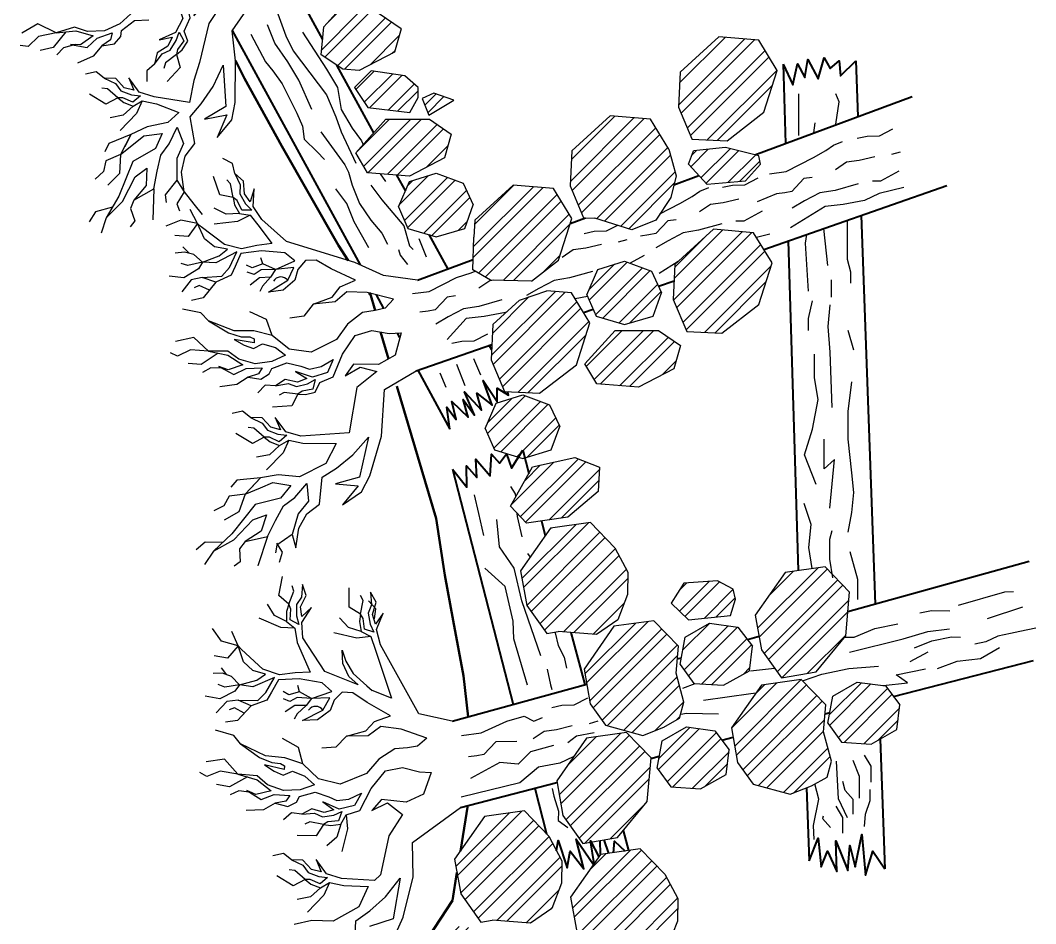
# Model space of a CAD drawing. Header units: feet. Extents: x -242 to 132, y -72 to 246.
# Drawn here: x -172.7 to -87.8, y -5.8 to 69.8 of the extents above; entities that cross this region are included whole.
import ezdxf

# ---------------------------------------------------------------- set-up
doc = ezdxf.new("R2010")
doc.units = ezdxf.units.FT
doc.header["$MEASUREMENT"] = 0
for name, color, linetype in [('Riprap', 253, 'Continuous'), ('Riprap Hatch', 253, 'Continuous'), ('Root Wads', 27, 'Continuous'), ('Tree Hatch', 25, 'Continuous')]:
    doc.layers.add(name, color=color, linetype=linetype)
doc.layers.add('Streambed', color=94, linetype='Continuous', lineweight=50)
doc.layers.add('Trees', color=25, linetype='Continuous', lineweight=40)

msp = doc.modelspace()

# ---------------------------------------------------------------- hatches: boundary and pattern name
at = {"layer": 'Riprap Hatch'}
h = msp.add_hatch(dxfattribs=at)
h.set_pattern_fill('ANSI32', color=256, scale=5, style=0)
h.paths.add_polyline_path([(-112.043, 56.319), (-110.782, 57.72), (-110.922, 58.42), (-113.722, 59.12), (-116.382, 58.84), (-116.802, 57.72), (-115.262, 56.039)])
h.paths.add_polyline_path([(-113.586, 59.693), (-110.507, 62.072), (-109.386, 65.574), (-110.926, 68.093), (-114.287, 68.373), (-117.507, 65.433), (-117.647, 62.493), (-116.527, 59.833)])
h.paths.add_polyline_path([(-125.589, 53.246), (-124.63, 53.201), (-121.55, 52.245), (-119.555, 53.049), (-118.295, 54.937), (-117.84, 56.756), (-118.448, 58.987), (-119.988, 61.506), (-123.348, 61.786), (-126.569, 58.846), (-126.709, 55.907)])
h.paths.add_polyline_path([(-126.57, 53.183), (-128.109, 55.703), (-131.47, 55.983), (-134.69, 53.043), (-134.758, 51.619), (-134.838, 48.876), (-133.366, 48.025), (-129.938, 47.945), (-127.69, 49.682)])
h.paths.add_polyline_path([(-134.822, 54.314), (-135.662, 56.133), (-137.902, 56.973), (-140.142, 56.273), (-141.052, 54.15), (-140.282, 52.353), (-137.902, 51.653), (-135.522, 52.353)])
h.paths.add_polyline_path([(-137.214, 58.271), (-136.654, 60.23), (-138.474, 61.49), (-142.115, 61.49), (-144.634, 58.691), (-143.654, 57.01), (-140.155, 56.73)])
h.paths.add_polyline_path([(-140.126, 62.039), (-139.426, 63.298), (-139.426, 64.139), (-140.546, 65.119), (-143.346, 65.539), (-144.746, 64.139), (-143.626, 62.459)])
h.paths.add_polyline_path([(-146.309, 70.326), (-147.312, 69.211), (-147.525, 66.88), (-145.729, 65.677), (-144.349, 65.566), (-141.408, 67.107), (-140.848, 69.066), (-142.668, 70.326)])
h.paths.add_polyline_path([(-148.894, 78.286), (-149.034, 75.347), (-147.914, 72.687), (-144.973, 72.547), (-141.894, 74.926), (-140.773, 78.427), (-142.313, 80.947), (-145.674, 81.227)])
h.paths.add_polyline_path([(-138.195, 85.185), (-140.435, 84.485), (-141.345, 82.362), (-140.575, 80.565), (-138.195, 79.865), (-135.815, 80.565), (-135.115, 82.525), (-135.955, 84.345)])
h.paths.add_polyline_path([(-127.786, 80.326), (-127.226, 82.286), (-129.046, 83.545), (-132.687, 83.545), (-135.206, 80.746), (-134.226, 79.066), (-130.727, 78.786)])
h.paths.add_polyline_path([(-128.983, 86.878), (-127.862, 90.379), (-128.602, 91.589), (-129.73, 92.435), (-131.971, 92.5), (-133.758, 91.688), (-136.002, 89.832), (-136.123, 87.298), (-135.003, 84.638), (-132.062, 84.498)])
h.paths.add_polyline_path([(-131.598, 94.054), (-131.038, 96.013), (-132.858, 97.273), (-136.499, 97.273), (-139.018, 94.474), (-138.038, 92.793), (-134.539, 92.513)])
h.paths.add_polyline_path([(-144.573, 91.245), (-146.817, 89.39), (-146.938, 86.856), (-145.818, 84.196), (-142.877, 84.056), (-139.798, 86.435), (-138.677, 89.936), (-139.417, 91.146), (-140.545, 91.992), (-142.787, 92.057)])
h.paths.add_polyline_path([(-156.074, 82.98), (-156.214, 80.041), (-155.094, 77.381), (-152.153, 77.241), (-149.074, 79.62), (-147.954, 83.121), (-149.493, 85.641), (-152.854, 85.921)])
h.paths.add_polyline_path([(-138.104, 63.656), (-139.084, 63.236), (-138.524, 61.836), (-136.423, 63.096)])
h = msp.add_hatch(dxfattribs=at)
h.set_pattern_fill('ANSI32', color=256, scale=5, style=0)
h.paths.add_polyline_path([(-121.917, 21.715), (-121.874, 23.589), (-122.959, 25.63), (-125.017, 27.749), (-128.356, 27.281), (-130.849, 23.703), (-130.337, 20.805), (-128.658, 18.457), (-127.713, 18.624), (-124.498, 18.371), (-122.73, 19.595)])
h.paths.add_polyline_path([(-126.895, 28.177), (-124.364, 30.33), (-124.25, 32.364), (-126.304, 33.191), (-129.855, 32.389), (-131.695, 29.103), (-130.368, 27.679)])
h.paths.add_polyline_path([(-130.662, 38.43), (-132.903, 37.73), (-133.813, 35.607), (-133.043, 33.811), (-130.663, 33.111), (-128.283, 33.811), (-127.583, 35.771), (-128.423, 37.59)])
h.paths.add_polyline_path([(-133.18, 44.306), (-133.32, 41.366), (-132.2, 38.706), (-129.258, 38.566), (-126.18, 40.944), (-125.06, 44.446), (-126.6, 46.966), (-128.645, 47.136), (-130.933, 46.358)])
h.paths.add_polyline_path([(-118.047, 40.597), (-117.487, 42.556), (-119.307, 43.816), (-122.948, 43.816), (-125.467, 41.017), (-124.487, 39.336), (-120.989, 39.056)])
h.paths.add_polyline_path([(-124.398, 48.924), (-125.308, 46.801), (-124.538, 45.004), (-122.158, 44.304), (-119.778, 45.004), (-119.078, 46.964), (-119.918, 48.784), (-122.158, 49.624)])
h.paths.add_polyline_path([(-110.942, 45.973), (-109.822, 49.476), (-111.362, 51.995), (-114.722, 52.275), (-117.942, 49.335), (-118.082, 46.395), (-116.962, 43.735), (-114.02, 43.595)])
h = msp.add_hatch(dxfattribs=at)
h.set_pattern_fill('ANSI32', color=256, scale=5, style=0)
h.paths.add_polyline_path([(-135.633, -11.125), (-133.466, -9.918), (-133.216, -7.851), (-134.436, -6.262), (-136.806, -5.936), (-138.837, -7.113), (-139.256, -9.385), (-138.109, -10.967)])
h.paths.add_polyline_path([(-129.86, -6.322), (-131.891, -7.499), (-132.31, -9.77), (-131.163, -11.353), (-128.687, -11.511), (-126.52, -10.303), (-126.269, -8.237), (-127.49, -6.647)])
h.paths.add_polyline_path([(-126.163, -6.516), (-124.484, -8.864), (-123.539, -8.697), (-120.324, -8.95), (-118.555, -7.726), (-117.742, -5.606), (-117.7, -3.732), (-118.784, -1.69), (-120.842, 0.428), (-124.182, -0.04), (-126.674, -3.618)])
h.paths.add_polyline_path([(-130.019, -5.775), (-128.251, -4.55), (-127.438, -2.431), (-127.395, -0.557), (-128.48, 1.485), (-130.537, 3.603), (-133.877, 3.136), (-136.37, -0.442), (-135.858, -3.341), (-134.179, -5.688), (-133.234, -5.521)])
h.paths.add_polyline_path([(-120.264, 4.393), (-119.943, 8.056), (-122.001, 10.174), (-125.34, 9.706), (-127.833, 6.128), (-127.321, 3.23), (-125.642, 0.882), (-122.742, 1.394)])
h.paths.add_polyline_path([(-115.816, 5.458), (-113.649, 6.666), (-113.398, 8.732), (-114.619, 10.322), (-116.988, 10.647), (-119.019, 9.47), (-119.439, 7.199), (-118.292, 5.616)])
h.paths.add_polyline_path([(-105.52, 10.213), (-105.321, 12.485), (-107.378, 14.603), (-110.718, 14.135), (-113.21, 10.557), (-112.699, 7.659), (-111.408, 5.855), (-108.309, 4.998), (-106.536, 5.695), (-105.22, 6.438), (-104.855, 7.781)])
h.paths.add_polyline_path([(-101.542, 9.202), (-99.375, 10.409), (-99.124, 12.475), (-100.345, 14.065), (-102.714, 14.391), (-104.745, 13.214), (-105.165, 10.942), (-104.018, 9.36)])
h.paths.add_polyline_path([(-103.656, 18.253), (-103.335, 21.916), (-105.393, 24.034), (-108.732, 23.566), (-111.225, 19.989), (-110.713, 17.09), (-109.034, 14.743), (-106.134, 15.255)])
h.paths.add_polyline_path([(-111.709, 15.333), (-111.458, 17.399), (-112.679, 18.989), (-115.048, 19.315), (-117.079, 18.138), (-117.499, 15.866), (-116.352, 14.284), (-113.876, 14.126)])
h.paths.add_polyline_path([(-117.854, 15.137), (-117.655, 17.409), (-119.712, 19.527), (-123.051, 19.059), (-125.544, 15.481), (-125.033, 12.583), (-123.742, 10.779), (-120.642, 9.922), (-118.87, 10.619), (-117.554, 11.362), (-117.189, 12.705)])
h.paths.add_polyline_path([(-113.293, 19.951), (-112.888, 21.333), (-113.074, 22.153), (-114.382, 22.862), (-117.206, 22.654), (-118.263, 20.98), (-116.8, 19.588)])

# ---------------------------------------------------------------- linework, layer by layer
at = {"layer": 'Riprap'}
for p, q in [((-147.312, 69.211), (-146.308, 70.327)), ((-142.668, 70.327), (-140.848, 69.067)), ((-140.848, 69.066), (-141.408, 67.106)), ((-114.287, 68.373), (-117.507, 65.433)), ((-110.927, 68.093), (-114.287, 68.373)), ((-109.386, 65.573), (-110.926, 68.093)), ((-141.409, 67.107), (-144.349, 65.567)), ((-144.348, 65.566), (-145.729, 65.677)), ((-143.346, 65.539), (-144.746, 64.139)), ((-140.546, 65.119), (-143.346, 65.539)), ((-117.507, 65.433), (-117.647, 62.493)), ((-110.507, 62.073), (-109.387, 65.573)), ((-139.426, 64.139), (-140.546, 65.119)), ((-144.746, 64.139), (-143.626, 62.459)), ((-139.426, 63.299), (-139.426, 64.139)), ((-140.126, 62.039), (-139.426, 63.299)), ((-138.104, 63.656), (-139.084, 63.236)), ((-139.084, 63.236), (-138.524, 61.836)), ((-138.524, 61.836), (-136.424, 63.096)), ((-136.424, 63.096), (-138.104, 63.656)), ((-143.626, 62.459), (-140.126, 62.039)), ((-117.647, 62.494), (-116.527, 59.834)), ((-113.587, 59.692), (-110.507, 62.072)), ((-144.635, 58.69), (-142.115, 61.49)), ((-142.115, 61.49), (-138.475, 61.49)), ((-138.475, 61.49), (-136.655, 60.23)), ((-123.349, 61.786), (-126.569, 58.846)), ((-119.988, 61.506), (-123.348, 61.786)), ((-118.448, 58.987), (-119.988, 61.507)), ((-136.654, 60.23), (-137.214, 58.27)), ((-116.527, 59.833), (-113.587, 59.693)), ((-143.654, 57.01), (-144.634, 58.69)), ((-126.569, 58.847), (-126.709, 55.907)), ((-116.802, 57.72), (-116.382, 58.84)), ((-113.722, 59.12), (-116.382, 58.84)), ((-110.922, 58.42), (-113.722, 59.12)), ((-137.215, 58.27), (-140.155, 56.73)), ((-110.782, 57.719), (-110.922, 58.419)), ((-140.155, 56.73), (-143.655, 57.01)), ((-140.142, 56.273), (-137.902, 56.973)), ((-137.902, 56.973), (-135.662, 56.133)), ((-115.262, 56.04), (-116.802, 57.72)), ((-110.782, 57.72), (-112.042, 56.32)), ((-141.052, 54.15), (-140.142, 56.273)), ((-135.662, 56.133), (-134.822, 54.313)), ((-112.042, 56.319), (-115.262, 56.039)), ((-131.47, 55.983), (-134.69, 53.043)), ((-128.11, 55.703), (-131.47, 55.983)), ((-126.57, 53.183), (-128.11, 55.703)), ((-126.709, 55.907), (-125.589, 53.247)), ((-141.052, 54.15), (-140.282, 52.354)), ((-135.522, 52.354), (-134.822, 54.314)), ((-134.69, 53.043), (-134.758, 51.619)), ((-127.69, 49.683), (-126.57, 53.183)), ((-125.588, 53.246), (-124.63, 53.201)), ((-140.282, 52.353), (-137.902, 51.653)), ((-137.902, 51.653), (-135.522, 52.353)), ((-114.722, 52.275), (-117.942, 49.335)), ((-111.362, 51.995), (-114.722, 52.275)), ((-109.821, 49.475), (-111.361, 51.995)), ((-129.938, 47.945), (-127.69, 49.682)), ((-124.398, 48.924), (-122.158, 49.624)), ((-122.158, 49.624), (-119.918, 48.784)), ((-117.942, 49.335), (-118.082, 46.395)), ((-110.942, 45.975), (-109.822, 49.475)), ((-125.308, 46.801), (-124.398, 48.924)), ((-119.918, 48.784), (-119.078, 46.964)), ((-126.6, 46.966), (-128.645, 47.136)), ((-125.06, 44.446), (-126.6, 46.966)), ((-125.308, 46.801), (-124.538, 45.004)), ((-119.778, 45.004), (-119.078, 46.964)), ((-130.933, 46.358), (-133.18, 44.306)), ((-118.082, 46.396), (-116.962, 43.736)), ((-114.022, 43.594), (-110.942, 45.974)), ((-133.18, 44.306), (-133.32, 41.366)), ((-126.18, 40.946), (-125.06, 44.446)), ((-124.538, 45.004), (-122.158, 44.304)), ((-122.158, 44.304), (-119.778, 45.004)), ((-125.467, 41.016), (-122.947, 43.816)), ((-122.947, 43.816), (-119.307, 43.816)), ((-119.307, 43.816), (-117.487, 42.556)), ((-116.962, 43.735), (-114.022, 43.595)), ((-117.487, 42.556), (-118.047, 40.596)), ((-133.32, 41.366), (-132.2, 38.706)), ((-129.26, 38.565), (-126.18, 40.945)), ((-124.487, 39.336), (-125.467, 41.016)), ((-118.048, 40.597), (-120.988, 39.057)), ((-120.987, 39.056), (-124.487, 39.336)), ((-132.903, 37.73), (-130.663, 38.43)), ((-132.2, 38.706), (-129.26, 38.566)), ((-130.663, 38.43), (-128.423, 37.59)), ((-133.813, 35.607), (-132.903, 37.73)), ((-128.423, 37.59), (-127.583, 35.77)), ((-128.283, 33.811), (-127.583, 35.771)), ((-133.813, 35.607), (-133.043, 33.81)), ((-133.042, 33.81), (-130.662, 33.11)), ((-130.663, 33.111), (-128.283, 33.811)), ((-129.854, 32.389), (-126.304, 33.191)), ((-126.304, 33.191), (-124.251, 32.364)), ((-131.695, 29.102), (-129.854, 32.389)), ((-124.25, 32.364), (-124.364, 30.328)), ((-124.365, 30.329), (-126.893, 28.179)), ((-130.368, 27.679), (-131.694, 29.102)), ((-126.893, 28.178), (-130.368, 27.679)), ((-128.356, 27.281), (-130.849, 23.703)), ((-125.017, 27.749), (-128.356, 27.281)), ((-122.959, 25.63), (-125.017, 27.749)), ((-105.393, 24.034), (-108.732, 23.566)), ((-103.335, 21.916), (-105.393, 24.034)), ((-130.849, 23.703), (-130.337, 20.805)), ((-108.733, 23.566), (-111.225, 19.989)), ((-117.206, 22.654), (-118.263, 20.98)), ((-114.382, 22.862), (-117.206, 22.654)), ((-113.074, 22.153), (-114.382, 22.862)), ((-112.889, 21.334), (-113.074, 22.153)), ((-113.293, 19.951), (-112.888, 21.334)), ((-103.656, 18.254), (-103.336, 21.915)), ((-130.338, 20.805), (-128.659, 18.458)), ((-118.263, 20.98), (-116.8, 19.588)), ((-116.8, 19.588), (-113.294, 19.95)), ((-111.225, 19.989), (-110.713, 17.09)), ((-123.052, 19.059), (-125.544, 15.481)), ((-119.713, 19.527), (-123.052, 19.059)), ((-117.654, 17.409), (-119.712, 19.527)), ((-117.079, 18.138), (-115.048, 19.315)), ((-115.048, 19.315), (-112.678, 18.989)), ((-112.678, 18.989), (-111.458, 17.399)), ((-128.658, 18.457), (-127.713, 18.624)), ((-117.499, 15.866), (-117.079, 18.138)), ((-106.135, 15.253), (-103.656, 18.253)), ((-117.854, 15.137), (-117.655, 17.408)), ((-111.709, 15.333), (-111.458, 17.399)), ((-110.714, 17.091), (-109.035, 14.743)), ((-125.544, 15.482), (-125.033, 12.583)), ((-117.499, 15.866), (-116.351, 14.284)), ((-113.876, 14.126), (-111.709, 15.333)), ((-107.379, 14.603), (-110.718, 14.135)), ((-109.034, 14.743), (-106.136, 15.254)), ((-105.32, 12.485), (-107.378, 14.603)), ((-116.351, 14.284), (-113.875, 14.126)), ((-110.718, 14.135), (-113.21, 10.557)), ((-104.745, 13.214), (-102.714, 14.391)), ((-102.714, 14.391), (-100.344, 14.065)), ((-100.344, 14.065), (-99.124, 12.475)), ((-105.165, 10.942), (-104.745, 13.214)), ((-125.033, 12.583), (-123.742, 10.779)), ((-105.52, 10.213), (-105.321, 12.484)), ((-99.375, 10.409), (-99.124, 12.475)), ((-119.019, 9.47), (-116.989, 10.647)), ((-116.989, 10.647), (-114.618, 10.322)), ((-114.618, 10.322), (-113.398, 8.732)), ((-113.21, 10.558), (-112.699, 7.659)), ((-105.165, 10.942), (-104.017, 9.359)), ((-101.542, 9.202), (-99.375, 10.409)), ((-125.34, 9.706), (-127.833, 6.128)), ((-122.001, 10.174), (-125.34, 9.706)), ((-119.943, 8.056), (-122.001, 10.174)), ((-119.439, 7.199), (-119.019, 9.47)), ((-104.017, 9.36), (-101.541, 9.202)), ((-113.649, 6.666), (-113.398, 8.732)), ((-120.264, 4.394), (-119.943, 8.055)), ((-112.699, 7.659), (-111.408, 5.855)), ((-119.439, 7.199), (-118.292, 5.616)), ((-127.833, 6.129), (-127.321, 3.23)), ((-115.816, 5.458), (-113.649, 6.666)), ((-118.291, 5.616), (-115.816, 5.458)), ((-122.743, 1.393), (-120.264, 4.393)), ((-130.538, 3.603), (-133.877, 3.136)), ((-128.48, 1.485), (-130.538, 3.603)), ((-133.877, 3.135), (-136.37, -0.442)), ((-127.322, 3.23), (-125.643, 0.883)), ((-125.642, 0.883), (-122.744, 1.394)), ((-120.843, 0.428), (-124.182, -0.04)), ((-118.784, -1.69), (-120.842, 0.428)), ((-136.37, -0.442), (-135.858, -3.34)), ((-124.182, -0.04), (-126.674, -3.618)), ((-135.858, -3.34), (-134.18, -5.688)), ((-126.675, -3.617), (-126.163, -6.516)), ((-134.179, -5.688), (-133.234, -5.521))]:
    msp.add_line(p, q, dxfattribs=at)
for points in [[(-145.729, 65.677), (-147.525, 66.88), (-147.312, 69.211)], [(-118.448, 58.987), (-117.84, 56.756), (-118.295, 54.937), (-119.555, 53.049), (-121.55, 52.245), (-124.63, 53.201)], [(-129.938, 47.945), (-133.366, 48.025), (-134.838, 48.876), (-134.758, 51.619)], [(-130.933, 46.358), (-128.645, 47.136)], [(-122.959, 25.63), (-121.874, 23.589), (-121.917, 21.715), (-122.73, 19.595), (-124.498, 18.371), (-127.713, 18.624)], [(-123.742, 10.779), (-120.642, 9.922), (-118.87, 10.619), (-117.554, 11.362), (-117.189, 12.705), (-117.854, 15.137)], [(-111.408, 5.855), (-108.309, 4.998), (-106.536, 5.695), (-105.22, 6.438), (-104.855, 7.781), (-105.52, 10.213)], [(-128.48, 1.485), (-127.395, -0.557), (-127.438, -2.431), (-128.251, -4.55), (-130.019, -5.775), (-133.234, -5.521)], [(-118.784, -1.69), (-117.7, -3.732), (-117.742, -5.606), (-118.555, -7.726), (-120.324, -8.95), (-123.539, -8.697)]]:
    msp.add_lwpolyline(points, dxfattribs=at)
at = {"layer": 'Root Wads'}
for points in [[(-158.912, 71.821), (-158.379, 73.623), (-157.152, 74.436), (-155.707, 74.623), (-154.768, 74.95), (-154.682, 73.032), (-155.791, 71.86), (-157.778, 71.281), (-158.166, 70.135), (-157.19, 71.204), (-155.749, 71.257), (-156.934, 69.496), (-157.714, 66.248)], [(-154.981, 68.884), (-152.627, 72.287)], [(-159.522, 71.152), (-159.107, 69.907), (-159.725, 68.749), (-161.077, 68.123), (-159.978, 68.347), (-160.343, 67.592), (-161.251, 67.041), (-161.473, 66.099), (-160.828, 66.952), (-160.151, 67.266), (-159.646, 68.07), (-159.42, 68.776), (-159.012, 68.054), (-159.542, 67.32), (-159.631, 66.896), (-159.144, 67.301), (-158.684, 68.011), (-158.976, 68.852), (-158.498, 69.961), (-158.912, 71.821)], [(-163.444, 70.314), (-164.377, 69.462), (-165.649, 68.879), (-167.075, 68.839), (-168.149, 69.203), (-169.705, 68.731), (-168.04, 68.889), (-166.598, 68.478), (-167.669, 67.719), (-168.487, 67.75), (-167.099, 67.495), (-166.25, 68.283), (-164.997, 68.719), (-165.147, 68.14), (-165.885, 67.637), (-164.817, 67.798), (-164.29, 68.403), (-164.223, 68.918), (-163.143, 69.751), (-161.938, 69.819)], [(-169.705, 68.731), (-171.215, 69.46), (-172.557, 68.679)], [(-168.873, 68.81), (-169.945, 67.48), (-171.026, 67.238)], [(-159.442, 62.04), (-160.348, 61.203), (-162.095, 60.854), (-163.444, 60.199), (-164.301, 58.531), (-163.218, 59.391), (-162.355, 60.102), (-160.828, 60.303), (-161.378, 59.034), (-163.268, 57.948), (-164.441, 55.042), (-165.518, 53.226), (-164.144, 54.602), (-163.098, 56.654), (-162.118, 57.381), (-162.168, 55.939), (-163.204, 54.726), (-161.534, 55.663), (-161.249, 57.136), (-160.949, 58.492), (-160.234, 59.423), (-159.581, 60.825), (-159.043, 59.46), (-159.594, 58.191), (-159.598, 56.396), (-158.989, 55.399), (-159.205, 57.045), (-158.904, 58.401), (-158.088, 59.466), (-158.498, 61.685), (-157.564, 62.765), (-156.559, 64.213), (-155.717, 65.999), (-155.505, 62.557), (-157.277, 61.487), (-155.412, 61.851), (-156.238, 59.948), (-154.998, 61.427), (-154.713, 62.9), (-154.69, 66.373), (-154.981, 68.884)], [(-169.705, 68.731), (-171.161, 68.402), (-172.034, 67.56), (-172.692, 67.645)], [(-168.078, 67.734), (-169.087, 67.464), (-169.642, 66.867)], [(-165.885, 67.637), (-166.601, 66.76), (-167.919, 66.166)], [(-159.631, 66.896), (-160.541, 66.194), (-160.685, 65.742)], [(-159.631, 66.896), (-159.309, 65.819), (-160.402, 64.637)], [(-157.714, 66.248), (-158.179, 64.719), (-158.535, 62.877)], [(-165.683, 64.931), (-166.354, 65.456), (-167.233, 65.267)], [(-161.473, 66.099), (-162.12, 65.545), (-162.108, 64.646)], [(-158.535, 62.877), (-161.483, 63.364), (-162.74, 63.741), (-163.621, 64.943), (-163.184, 63.91), (-163.997, 64.119), (-164.716, 64.899), (-165.683, 64.931), (-164.719, 64.467), (-164.278, 63.866), (-163.39, 63.529), (-162.653, 63.448), (-163.281, 62.905), (-164.105, 63.28), (-164.537, 63.283), (-164.044, 62.885), (-163.258, 62.575), (-162.491, 63.027), (-161.309, 62.778), (-159.442, 62.04)], [(-164.537, 63.283), (-165.406, 64.036), (-165.877, 64.088)], [(-164.537, 63.283), (-165.53, 62.754), (-166.904, 63.592)], [(-162.491, 63.027), (-162.966, 61.966), (-164.344, 60.551)], [(-163.258, 62.575), (-164.098, 61.815), (-165.188, 61.599)], [(-163.444, 60.199), (-165.284, 59.47), (-165.629, 58.769)], [(-163.444, 60.199), (-163.961, 59.192)], [(-164.301, 58.531), (-165.531, 58.016), (-165.74, 57.114), (-166.421, 56.478)], [(-164.301, 58.531), (-164.409, 56.96), (-165.37, 55.959)], [(-154.751, 56.953), (-154.94, 57.784), (-155.741, 58.192)], [(-150.434, 51.255), (-152.483, 53.086), (-153.219, 54.172), (-153.144, 55.661), (-153.457, 54.583), (-153.956, 55.258), (-154.021, 56.318), (-154.751, 56.953), (-154.296, 55.985), (-154.334, 55.241), (-153.857, 54.419), (-153.337, 53.89), (-154.166, 53.865), (-154.569, 54.676), (-154.903, 54.952), (-154.771, 54.332), (-154.357, 53.594), (-153.477, 53.461), (-152.718, 52.522), (-151.668, 51.095)], [(-159.598, 56.396), (-160.568, 55.168), (-160.483, 54.523)], [(-154.903, 54.952), (-156.006, 55.168), (-156.544, 56.685)], [(-154.903, 54.952), (-155.101, 56.084), (-155.433, 56.422)], [(-161.534, 55.663), (-161.603, 53.063), (-161.603, 53.063)], [(-158.989, 55.399), (-159.596, 54.42), (-159.367, 53.821)], [(-158.989, 55.399), (-158.171, 54.389), (-157.492, 53.517)], [(-163.204, 54.726), (-163.477, 54.02), (-163.121, 52.974), (-163.494, 52.487)], [(-164.979, 54.134), (-166.391, 53.747), (-166.937, 52.91)], [(-157.863, 52.772), (-158.495, 53.933)], [(-154.357, 53.594), (-155.489, 53.536), (-156.47, 54.056)], [(-165.518, 53.226), (-165.936, 51.948)], [(-157.863, 52.772), (-159.263, 53.051), (-160.525, 52.531)], [(-157.863, 52.772), (-158.656, 51.684), (-159.78, 51.763)], [(-141.477, 46.424), (-143.68, 46.998), (-145.394, 47.058), (-146.369, 46.198), (-148.192, 46.017), (-146.618, 46.602), (-145.938, 47.453), (-144.659, 48.028), (-146.697, 48.962), (-147.961, 49.687), (-148.846, 49.656), (-149.47, 48.926), (-149.736, 48.031), (-150.71, 47.171), (-151.944, 47.01), (-150.325, 48.011), (-149.83, 49.091), (-151.359, 48.92), (-149.73, 49.626), (-150.579, 50.305), (-152.533, 50.475), (-154.237, 50.239), (-154.732, 49.159), (-155.062, 48.439), (-156.341, 47.864), (-157.475, 48.238), (-155.826, 48.354), (-155.201, 49.084), (-154.596, 50.404), (-156.335, 49.458), (-157.46, 49.538), (-156.06, 50.058), (-155.371, 50.614), (-156.44, 50.813), (-157.289, 51.493), (-157.863, 52.772), (-157.559, 52.488)], [(-153.477, 53.461), (-154.515, 52.939), (-156.477, 52.71)], [(-151.668, 51.095), (-152.902, 50.935), (-154.192, 50.654), (-155.62, 51.019), (-157.559, 52.488)], [(-139.469, 48.016), (-142.311, 48.404), (-144.709, 49.503), (-150.434, 51.255)], [(-157.46, 49.538), (-158.192, 50.164), (-158.966, 50.374), (-159.731, 50.288)], [(-158.579, 50.269), (-159.09, 50.824)], [(-157.46, 49.538), (-157.796, 48.966), (-159.01, 48.216), (-160.254, 48.35)], [(-157.46, 49.538), (-158.672, 49.244), (-159.242, 49.424)], [(-151.359, 48.92), (-152.406, 49.393), (-153.29, 49.064), (-153.762, 49.28)], [(-152.406, 49.393), (-152.588, 49.885)], [(-151.359, 48.92), (-152.555, 48.89), (-153.139, 48.504), (-153.709, 48.684)], [(-151.359, 48.92), (-151.771, 48.286), (-152.698, 48.221), (-153.473, 47.597)], [(-157.475, 48.238), (-158.4, 48.058), (-159.195, 47.035)], [(-156.341, 47.864), (-157.387, 46.533), (-158.375, 46.333)], [(-156.864, 47.198), (-157.72, 47.584), (-158.145, 47.37)], [(-151.771, 48.286), (-152.443, 47.532), (-152.659, 47.06)], [(-141.477, 46.424), (-142.183, 45.682), (-143.006, 45.488), (-144.062, 45.319), (-145.324, 44.346), (-146.243, 43.053), (-148.364, 41.984), (-150.198, 42.253), (-151.63, 43.399), (-153.169, 43.778), (-154.795, 43.789), (-156.947, 44.611), (-155.287, 43.606), (-154.214, 43.277), (-153.484, 43.269), (-153.147, 43.115), (-153.136, 42.783), (-154.804, 43.058), (-153.959, 42.589), (-153.186, 42.316), (-152.436, 42.707), (-151.363, 42.379), (-150.513, 41.744), (-151.656, 41.207), (-153.044, 41.026), (-154.417, 41.411), (-155.335, 42.077), (-156.962, 42.087), (-155.324, 41.745), (-154.069, 40.925), (-155.316, 40.517), (-156.088, 40.789), (-154.839, 40.135), (-153.794, 40.636), (-152.468, 40.681), (-152.783, 40.172), (-153.637, 39.91), (-152.569, 39.748), (-151.887, 40.17), (-151.67, 40.642), (-150.392, 41.117), (-149.221, 40.826), (-148.516, 40.584), (-147.527, 40.784), (-146.519, 41.383), (-147.013, 40.304), (-148.26, 39.896), (-149.67, 40.378), (-148.721, 39.78), (-149.508, 39.488), (-150.544, 39.718), (-151.356, 39.192), (-150.3, 39.361), (-149.595, 39.119), (-148.674, 39.35), (-148.022, 39.705), (-148.227, 38.901), (-149.118, 38.737), (-149.474, 38.493), (-148.842, 38.448), (-148.019, 38.642), (-147.648, 39.452), (-146.536, 39.922), (-145.738, 41.841), (-144.695, 43.404), (-143.282, 43.818), (-141.847, 43.569), (-140.852, 43.603), (-141.339, 41.746), (-142.744, 40.954), (-144.814, 40.99), (-145.524, 40.01), (-144.276, 40.743), (-142.884, 40.366), (-144.537, 39.035)], [(-148.192, 46.017), (-148.988, 45.018), (-150.146, 44.833)], [(-156.947, 44.611), (-157.584, 45.276), (-159.133, 45.594)], [(-151.63, 43.399), (-152.101, 44.721), (-153.502, 45.363)], [(-156.962, 42.087), (-158.188, 43.231), (-159.701, 42.882)], [(-156.962, 42.087), (-158.45, 42.204), (-159.533, 41.659), (-160.135, 41.935)], [(-156.143, 41.916), (-157.561, 40.963), (-158.665, 41.052)], [(-155.702, 40.653), (-156.747, 40.694), (-157.453, 40.288)], [(-146.286, 34.348), (-147.141, 32.678), (-149.348, 31.575), (-151.123, 31.727), (-152.601, 31.473), (-153.889, 30.109), (-152.609, 30.634), (-151.582, 31.077), (-150.059, 30.844), (-150.941, 29.779), (-153.059, 29.262), (-154.994, 26.798), (-156.534, 25.353), (-154.832, 26.293), (-153.256, 27.972), (-152.112, 28.397), (-152.561, 27.026), (-153.894, 26.149), (-152.029, 26.584), (-151.345, 27.92), (-150.68, 29.139), (-149.734, 29.834), (-148.716, 30.999), (-148.58, 29.538), (-149.462, 28.472), (-149.966, 26.749), (-149.658, 25.622), (-149.407, 27.264), (-148.741, 28.482), (-147.661, 29.277), (-147.437, 31.523), (-146.239, 32.3), (-144.87, 33.411), (-143.565, 34.892), (-144.319, 31.527), (-146.319, 30.992), (-144.427, 30.823), (-145.75, 29.225), (-144.147, 30.3), (-143.463, 31.636), (-142.474, 34.966), (-142.245, 38.865), (-139.597, 40.425)], [(-153.637, 39.91), (-154.581, 39.285), (-156.015, 39.108)], [(-151.356, 39.192), (-152.207, 39.239), (-152.82, 38.582)], [(-149.474, 38.493), (-149.987, 37.492), (-151.594, 37.395)], [(-149.474, 38.493), (-150.618, 38.615), (-151.034, 38.389)], [(-144.537, 39.035), (-145.187, 35.26)], [(-153.433, 36.531), (-154.104, 37.055), (-154.983, 36.866)], [(-145.187, 35.26), (-149.233, 34.963), (-150.49, 35.341), (-151.372, 36.542), (-150.934, 35.509), (-151.747, 35.718), (-152.466, 36.499), (-153.433, 36.531), (-152.47, 36.066), (-152.029, 35.466), (-151.141, 35.129), (-150.403, 35.047), (-151.031, 34.505), (-151.855, 34.879), (-152.288, 34.882), (-151.795, 34.485), (-151.008, 34.174), (-150.241, 34.627), (-149.06, 34.377), (-146.286, 34.348)], [(-152.288, 34.882), (-153.157, 35.636), (-153.627, 35.688)], [(-152.288, 34.882), (-153.28, 34.354), (-154.655, 35.191)], [(-151.008, 34.174), (-151.849, 33.414), (-152.938, 33.198)], [(-150.241, 34.627), (-150.717, 33.566), (-152.094, 32.15)], [(-152.601, 31.473), (-154.571, 31.285), (-155.098, 30.708)], [(-152.601, 31.473), (-153.378, 30.649)], [(-153.889, 30.109), (-155.213, 29.957), (-155.665, 29.149), (-156.497, 28.728)], [(-153.889, 30.109), (-154.429, 28.631), (-155.631, 27.937)], [(-152.029, 26.584), (-152.819, 24.107), (-152.819, 24.107)], [(-149.966, 26.749), (-151.239, 25.84), (-151.338, 25.197)], [(-155.764, 26.075), (-157.228, 26.097), (-157.985, 25.445)], [(-153.894, 26.149), (-154.353, 25.548), (-154.302, 24.443), (-154.796, 24.08)], [(-151.005, 24.437), (-150.754, 25.251), (-151.244, 26.005)], [(-156.534, 25.353), (-157.292, 24.242)], [(-150.222, 20.905), (-151.069, 21.644), (-150.776, 23.227)], [(-147.211, 15.273), (-149.058, 18.08), (-149.153, 19.389), (-148.344, 20.64), (-149.154, 19.864), (-149.248, 20.698), (-148.775, 21.648), (-149.089, 22.563), (-149.18, 21.497), (-149.585, 20.871), (-149.583, 19.921), (-149.396, 19.203), (-150.127, 19.596), (-150.071, 20.5), (-150.222, 20.905), (-150.418, 20.303), (-150.428, 19.457), (-149.732, 18.902), (-149.544, 17.709), (-148.454, 15.219)], [(-150.222, 20.905), (-149.827, 21.985), (-149.946, 22.444)], [(-144.228, 20.085), (-145.193, 20.662), (-145.186, 22.272)], [(-139.361, 11.738), (-142.581, 17.511), (-142.907, 18.782), (-142.333, 20.158), (-142.992, 19.25), (-143.233, 20.054), (-142.936, 21.073), (-143.408, 21.917), (-143.308, 20.852), (-143.594, 20.165), (-143.424, 19.23), (-143.113, 18.557), (-143.902, 18.814), (-144.007, 19.713), (-144.228, 20.085), (-144.313, 19.457), (-144.173, 18.623), (-143.39, 18.2), (-142.993, 17.06), (-141.656, 13.038)], [(-144.228, 20.085), (-144.031, 21.218), (-144.23, 21.648)], [(-150.428, 19.457), (-151.437, 19.972), (-152.027, 20.913)], [(-143.06, 19.678), (-142.957, 20.523), (-143.573, 21.178)], [(-149.732, 18.902), (-150.892, 18.968), (-152.706, 19.751)], [(-144.173, 18.623), (-145.258, 18.951), (-146.006, 19.772)], [(-154.483, 17.42), (-155.854, 17.816), (-156.626, 18.861)], [(-154.483, 17.42), (-155.014, 18.63)], [(-143.39, 18.2), (-144.544, 18.06), (-146.467, 18.508)], [(-154.483, 17.42), (-155.366, 16.402), (-156.479, 16.578)], [(-138.699, 9.695), (-140.845, 10.455), (-142.548, 10.66), (-143.592, 9.887), (-145.425, 9.862), (-143.806, 10.311), (-143.057, 11.1), (-141.733, 11.564), (-143.684, 12.669), (-144.881, 13.499), (-145.765, 13.544), (-146.45, 12.87), (-146.79, 12.001), (-147.835, 11.227), (-149.078, 11.173), (-147.379, 12.031), (-146.794, 13.065), (-148.332, 13.026), (-146.649, 13.59), (-147.437, 14.339), (-149.368, 14.675), (-151.086, 14.586), (-151.672, 13.552), (-152.062, 12.863), (-153.386, 12.399), (-154.484, 12.869), (-152.831, 12.843), (-152.146, 13.517), (-151.431, 14.781), (-153.244, 13.987), (-154.357, 14.162), (-152.919, 14.562), (-152.184, 15.056), (-153.232, 15.346), (-154.02, 16.096), (-154.483, 17.42), (-154.204, 17.11)], [(-148.454, 15.219), (-149.697, 15.165), (-151.006, 14.995), (-152.398, 15.48), (-154.204, 17.11)], [(-144.433, 14.156), (-145.224, 14.848), (-145.71, 15.936), (-145.788, 17.063), (-145.457, 16.15), (-144.854, 15.101), (-143.707, 14.071), (-143.27, 13.687)], [(-155.41, 14.986), (-155.872, 15.583)], [(-154.357, 14.162), (-155.033, 14.849), (-155.787, 15.124), (-156.556, 15.104)], [(-144.433, 14.156), (-147.211, 15.273)], [(-154.357, 14.162), (-154.741, 13.621), (-156.015, 12.977), (-157.243, 13.218)], [(-154.357, 14.162), (-155.59, 13.974), (-156.143, 14.201)], [(-148.332, 13.026), (-149.334, 13.586), (-150.244, 13.334), (-150.696, 13.59)], [(-149.334, 13.586), (-149.474, 14.092)], [(-141.656, 13.038), (-143.27, 13.687)], [(-154.484, 12.869), (-155.421, 12.769), (-156.301, 11.817)], [(-148.332, 13.026), (-149.526, 13.098), (-150.141, 12.764), (-150.693, 12.991)], [(-148.332, 13.026), (-148.797, 12.429), (-149.726, 12.443), (-150.552, 11.888)], [(-153.386, 12.399), (-154.541, 11.162), (-155.544, 11.047)], [(-153.964, 11.78), (-154.784, 12.238), (-155.225, 12.061)], [(-148.797, 12.429), (-149.53, 11.735), (-149.786, 11.283)], [(-136.562, 11.109), (-139.361, 11.738)], [(-154.267, 9.21), (-154.845, 9.926), (-156.362, 10.376)], [(-138.699, 9.695), (-139.466, 9.015), (-140.303, 8.892), (-141.37, 8.814), (-142.71, 7.952), (-143.736, 6.742), (-145.94, 5.859), (-147.745, 6.284), (-149.074, 7.548), (-150.575, 8.057), (-152.194, 8.206), (-154.267, 9.21), (-152.7, 8.066), (-151.659, 7.647), (-150.932, 7.577), (-150.609, 7.394), (-150.626, 7.063), (-152.265, 7.479), (-151.463, 6.94), (-150.717, 6.602), (-149.936, 6.928), (-148.895, 6.509), (-148.102, 5.804), (-149.287, 5.366), (-150.685, 5.305), (-152.02, 5.805), (-152.878, 6.547), (-154.498, 6.697), (-152.896, 6.216), (-151.715, 5.291), (-152.992, 4.991), (-153.739, 5.329), (-152.549, 4.57), (-151.465, 4.979), (-150.141, 4.911), (-150.498, 4.431), (-151.371, 4.244), (-150.321, 3.99), (-149.605, 4.352), (-149.349, 4.804), (-148.035, 5.169), (-146.893, 4.778), (-146.211, 4.477), (-145.209, 4.592), (-144.153, 5.103)], [(-149.074, 7.548), (-149.43, 8.905), (-150.771, 9.664)], [(-145.425, 9.862), (-146.303, 8.935), (-147.472, 8.85)], [(-154.498, 6.697), (-155.622, 7.941), (-157.159, 7.723)], [(-154.498, 6.697), (-155.97, 6.94), (-157.096, 6.489), (-157.673, 6.816)], [(-143.336, 5.493), (-142.163, 6.961), (-140.72, 7.252), (-139.312, 6.881), (-138.318, 6.83), (-138.961, 5.021), (-140.429, 4.353), (-142.489, 4.565), (-143.28, 3.649), (-141.973, 4.273), (-140.722, 3.318)], [(-153.697, 6.456), (-155.191, 5.628), (-156.284, 5.811)], [(-153.366, 5.16), (-154.403, 5.29), (-155.141, 4.946)], [(-144.153, 5.103), (-144.738, 4.069), (-146.016, 3.769), (-147.379, 4.371), (-146.485, 3.694), (-147.293, 3.469), (-148.306, 3.787), (-149.16, 3.333), (-148.093, 3.411), (-147.412, 3.11), (-146.474, 3.261), (-145.794, 3.559), (-146.068, 2.775), (-146.969, 2.689), (-147.345, 2.475), (-146.719, 2.377), (-145.883, 2.5), (-145.444, 3.275), (-144.295, 3.648), (-143.336, 5.493)], [(-151.371, 4.244), (-152.365, 3.701), (-153.81, 3.648)], [(-149.16, 3.333), (-150.004, 3.452), (-150.671, 2.85)], [(-141.277, -6.643), (-140.659, -5.276), (-139.833, -1.903), (-139.893, 0.966), (-135.877, 3.907)], [(-147.345, 2.475), (-148.474, 2.695), (-148.908, 2.505)], [(-145.444, 3.275), (-145.327, 2.118), (-145.814, 0.204)], [(-140.722, 3.318), (-141.861, 1.528), (-142.557, -1.74), (-143.084, -2.222)], [(-147.345, 2.475), (-147.941, 1.522), (-149.551, 1.562)], [(-145.883, 2.5), (-146.232, 1.422), (-147.068, 0.691)], [(-150.02, -0.477), (-150.692, 0.048), (-151.571, -0.141)], [(-143.084, -2.222), (-145.821, -2.044), (-147.077, -1.667), (-147.959, -0.465), (-147.522, -1.499), (-148.334, -1.289), (-149.054, -0.509), (-150.02, -0.477), (-149.057, -0.941), (-148.616, -1.542), (-147.728, -1.879), (-146.991, -1.96), (-147.618, -2.503), (-148.443, -2.128), (-148.875, -2.125), (-148.382, -2.523), (-147.595, -2.833), (-146.828, -2.381), (-145.647, -2.631), (-143.61, -2.704)], [(-148.875, -2.125), (-149.744, -1.372), (-150.215, -1.32)], [(-148.875, -2.125), (-149.868, -2.654), (-151.242, -1.816)], [(-146.828, -2.381), (-147.304, -3.442), (-148.682, -4.857)], [(-144.737, -7.836), (-144.623, -5.581), (-143.464, -4.747), (-142.151, -3.571), (-140.919, -2.029), (-141.509, -5.427), (-143.481, -6.057)], [(-143.61, -2.704), (-144.383, -4.413), (-146.534, -5.622), (-148.315, -5.557), (-149.778, -5.882)], [(-147.595, -2.833), (-148.436, -3.593), (-149.525, -3.809)]]:
    msp.add_lwpolyline(points, dxfattribs=at)
for centre, start, end in [((-150.898, 47.558), 38.31849, 149.47759), ((-147.989, 11.629), 33.41684, 144.57594)]:
    msp.add_arc(centre, 0.73, start, end, dxfattribs=at)
at = {"layer": 'Streambed'}
for points in [[(-154.693, 66.397), (-153.939, 64.902), (-150.828, 59.24), (-146.077, 50.918), (-145.278, 49.677)], [(-143.529, 46.959), (-143.437, 46.816)], [(-143.438, 46.935), (-143.006, 45.488)], [(-142.564, 43.693), (-141.89, 41.435)], [(-141.211, 39.16), (-137.904, 28.084), (-137.191, 23.334), (-136.478, 19.535), (-135.629, 14.904), (-135.247, 11.474)], [(-135.272, 4.086), (-135.884, 0.255)], [(-136.173, -1.556), (-136.545, -3.883), (-138.557, -6.951)]]:
    msp.add_lwpolyline(points, dxfattribs=at)
at = {"layer": 'Tree Hatch'}
for points in [[(-151.254, 70.615), (-150.482, 68.457), (-149.865, 67.224), (-148.477, 65.374), (-147.088, 63.524), (-146.317, 61.675), (-145.854, 60.442), (-144.619, 57.821)], [(-148.322, 62.291), (-149.402, 64.757), (-150.328, 66.299), (-151.408, 67.84), (-152.025, 69.382)], [(-153.414, 68.611), (-152.179, 66.299), (-151.562, 65.528), (-150.791, 64.449), (-150.174, 63.216), (-149.556, 61.983), (-149.094, 60.904), (-148.939, 59.825), (-147.859, 58.746), (-147.242, 58.13)], [(-149.094, 68.765), (-147.088, 65.682), (-146.162, 64.141), (-145.854, 62.291), (-144.928, 60.75), (-144.157, 59.671), (-144.012, 59.382)], [(-107.574, 60.121), (-107.574, 62.001), (-107.574, 63.613)], [(-104.483, 61.031), (-104.483, 61.061), (-104.214, 62.941), (-104.483, 63.613)], [(-106.33, 60.344), (-106.23, 61.196)], [(-147.551, 60.442), (-145.545, 57.667), (-145.237, 57.051), (-144.928, 55.972), (-144.311, 54.43), (-143.385, 53.043), (-142.459, 51.964), (-141.997, 51.039)], [(-102.709, 59.892), (-101.876, 60.074), (-100.845, 60.105), (-99.709, 60.685)], [(-110.034, 56.925), (-108.631, 57.112), (-106.358, 58.273), (-105.332, 58.874), (-104.677, 59.318), (-103.933, 59.632)], [(-99.1, 58.732), (-99.822, 58.528)], [(-101.225, 58.341), (-102.539, 58.023), (-103.591, 57.883), (-104.508, 57.261)], [(-142.604, 56.926), (-142.151, 56.28)], [(-99.221, 57.138), (-100.75, 56.292), (-101.431, 56.308)], [(-113.974, 55.792), (-113.142, 55.975), (-112.111, 56.005), (-110.975, 56.585)], [(-106.456, 56.608), (-107.157, 56.515), (-108.158, 55.452), (-108.75, 55.338), (-109.451, 55.244)], [(-102.614, 56.079), (-104.54, 55.536), (-105.833, 55.328), (-107.101, 54.659), (-108.127, 54.058)], [(-143.539, 50.731), (-144.774, 52.889), (-145.391, 54.43), (-146.317, 55.663)], [(-143.385, 55.972), (-142.459, 54.739), (-140.608, 52.581), (-140.145, 50.885), (-139.837, 50.577)], [(-119.204, 53.575), (-117.54, 54.424), (-116.514, 55.025), (-115.859, 55.47), (-115.115, 55.783)], [(-109.451, 55.244), (-111.066, 54.567)], [(-98.815, 55.782), (-100.851, 55.26), (-102.098, 54.701), (-103.872, 54.357), (-105.385, 54.191), (-108.281, 52.412)], [(-112.604, 54.81), (-113.918, 54.492), (-114.97, 54.352), (-115.886, 53.729)], [(-110.644, 53.802), (-112.173, 52.955), (-112.853, 52.972)], [(-117.834, 53.077), (-118.536, 52.983), (-119.537, 51.921), (-120.128, 51.807), (-120.83, 51.713)], [(-114.036, 52.743), (-115.963, 52.2), (-117.256, 51.992), (-118.523, 51.323), (-119.55, 50.722)], [(-103.542, 53.024), (-103.542, 51.662), (-103.542, 50.856), (-103.542, 49.782), (-103.273, 48.708), (-103.273, 47.768)], [(-125.527, 51.925), (-124.695, 52.108), (-123.664, 52.138), (-122.734, 52.612)], [(-109.998, 51.877), (-111.115, 51.591)], [(-106.768, 47.096), (-107.036, 51.125), (-106.905, 51.849)], [(-105.155, 49.245), (-105.499, 52.34)], [(-139.374, 51.502), (-138.757, 49.96)], [(-124.085, 51.006), (-125.399, 50.688), (-126.451, 50.548), (-127.368, 49.926)], [(-121.96, 51.397), (-122.682, 51.193)], [(-141.071, 50.577), (-140.917, 50.114), (-140.299, 49.344)], [(-120.505, 50.094), (-121.679, 49.444)], [(-117.665, 49.588), (-119.261, 48.572)], [(-139.897, 46.892), (-138.495, 47.079), (-136.222, 48.239), (-134.999, 48.646), (-134.649, 48.766)], [(-124.832, 48.751), (-126.759, 48.208), (-128.051, 48), (-129.319, 47.331), (-130.346, 46.73)], [(-133.081, 48.018), (-133.427, 47.972), (-134.343, 47.35)], [(-104.886, 48.036), (-104.886, 46.693), (-104.886, 46.605)], [(-136.291, 46.697), (-136.993, 46.604), (-137.994, 45.542), (-138.585, 45.427), (-139.287, 45.333)], [(-132.415, 46.367), (-134.341, 45.824), (-135.634, 45.616), (-136.902, 44.947), (-137.928, 44.346)], [(-125.245, 46.653), (-126.285, 46.452)], [(-106.783, 43.816), (-106.783, 44.808), (-106.451, 46.298)], [(-104.795, 37.363), (-104.961, 41.996), (-105.126, 44.147), (-104.961, 45.967)], [(-132.017, 45.368), (-132.112, 45.325), (-133.886, 44.982), (-135.399, 44.816), (-136.987, 43.068)], [(-136.6, 42.741), (-135.768, 42.924), (-134.737, 42.954), (-133.601, 43.534)], [(-102.973, 42.161), (-103.47, 43.816)], [(-106.12, 30.91), (-107.114, 33.392), (-106.451, 35.543), (-105.954, 38.024), (-106.286, 39.845), (-106.286, 41.83)], [(-136.207, 41.002), (-135.52, 39.215)], [(-134.796, 41.475), (-134.206, 40.087)], [(-137.619, 40.258), (-137.107, 39.064)], [(-103.47, 26.939), (-103.139, 28.593), (-102.973, 30.248), (-103.139, 31.902), (-103.47, 34.715), (-103.47, 37.032), (-103.139, 39.514)], [(-104.998, 28.939), (-104.609, 33.013), (-105.458, 32.233), (-105.458, 34.715)], [(-131.249, 29.899), (-131.269, 30.147), (-131.679, 30.743)], [(-133.925, 26.656), (-134.339, 28.49), (-134.694, 30.061)], [(-106.467, 23.884), (-106.745, 25.641), (-106.551, 27.581), (-107.134, 29.327)], [(-130.732, 26.552), (-131.117, 28.254), (-131.137, 28.504)], [(-129.167, 16.58), (-130.757, 21.177), (-131.379, 23.927), (-132.609, 25.714), (-132.851, 28)], [(-104.739, 23.119), (-104.998, 24.671), (-104.998, 26.353), (-104.803, 27.064)], [(-130.275, 25.141), (-130.062, 24.832)], [(-102.642, 21.313), (-102.642, 22.967), (-103.304, 25.284)], [(-130.266, 14.129), (-131.417, 17.999), (-131.48, 19.499), (-132.131, 22.381), (-133.857, 23.918)], [(-94.242, 20.837), (-90.357, 21.936), (-89.622, 21.957)], [(-91.806, 19.705), (-88.85, 20.684)], [(-97.455, 20.171), (-96.483, 20.377), (-94.958, 20.362)], [(-103.742, 18.15), (-102.948, 18.159), (-101.236, 18.861), (-99.294, 19.273)], [(-103.355, 16.887), (-98.857, 18.011), (-96.787, 18.619), (-94.972, 18.835)], [(-87.775, 18.912), (-89.107, 18.629), (-89.895, 18.462), (-90.946, 18.239), (-91.941, 17.753), (-92.86, 17.558)], [(-127.965, 18.579), (-127.949, 18.508), (-127.712, 17.46), (-127.213, 16.471), (-127.006, 15.554)], [(-97.921, 17.263), (-96.457, 17.838), (-94.812, 18.187), (-94.076, 18.145)], [(-95.998, 15.513), (-94.336, 16.149), (-92.398, 16.362), (-90.811, 17.294)], [(-98.283, 16.101), (-96.767, 16.931)], [(-128.638, 15.461), (-128.342, 14.151), (-128.253, 13.758)], [(-111.637, 15.337), (-109.625, 15.568)], [(-107.276, 14.498), (-105.669, 15.042), (-103.403, 15.523), (-100.907, 15.714)], [(-100.526, 14.09), (-98.491, 14.323), (-99.43, 14.991), (-97.002, 15.506)], [(-117.276, 13.876), (-116.255, 14.278)], [(-128.227, 12.267), (-127.395, 12.45), (-126.364, 12.48), (-125.227, 13.06)], [(-115.565, 12.885), (-111.589, 13.447), (-111.164, 13.494)], [(-135.789, 9.91), (-134.162, 10.142), (-131.993, 11.11), (-130.56, 11.536), (-129.756, 11.111), (-129.013, 11.425)], [(-124.403, 11.11), (-125.125, 10.907)], [(-117.464, 11.693), (-116.99, 11.794), (-114.288, 11.731)], [(-126.528, 10.72), (-127.842, 10.402), (-128.894, 10.262), (-129.811, 9.639)], [(-131.179, 9.407), (-132.926, 9.396), (-133.927, 8.334), (-134.518, 8.219), (-135.22, 8.126)], [(-124.702, 10.142), (-126.171, 9.877), (-126.912, 9.311)], [(-128.095, 9.082), (-130.022, 8.54), (-131.063, 7.51), (-132.582, 7.663), (-135.053, 6.31)], [(-126.442, 8.125), (-127.579, 7.615), (-129.354, 7.271), (-130.908, 5.962), (-135.828, 4.762)], [(-103.5, 3.017), (-104.26, 4.63), (-104.437, 7.785), (-104.437, 7.785)], [(-102.521, 4.671), (-102.521, 6.491), (-103.053, 7.825)], [(-101.522, 6.027), (-101.522, 7.346), (-102.088, 8.288)], [(-103.046, 3.34), (-103.046, 4.565), (-103.706, 5.319), (-103.895, 6.073)], [(-128.214, 5.496), (-128.069, 4.853), (-127.686, 3.587), (-127.704, 2.81), (-126.893, 2.221)], [(-106.29, 1.21), (-106.368, 2.386), (-105.915, 4.585), (-106.236, 5.865)], [(-102.103, 2.303), (-102.008, 3.34), (-101.631, 4.471), (-101.631, 5.413)], [(-103.895, 1.738), (-103.895, 3.057), (-104.461, 4)], [(-105.54, 3.174), (-105.593, 2.963), (-104.932, 2.209)]]:
    msp.add_lwpolyline(points, dxfattribs=at)
at = {"layer": 'Trees'}
for p, q in [((-119.329, 47.507), (-118.007, 47.969)), ((-142.279, 45.659), (-142.899, 46.795)), ((-125.593, 45.319), (-124.793, 45.598)), ((-140.951, 43.227), (-141.151, 43.592))]:
    msp.add_line(p, q, dxfattribs=at)
for points in [[(-150.509, 73.854), (-147.408, 68.16)], [(-154.969, 68.902), (-144.267, 49.3)], [(-108.901, 66.109), (-108.078, 64.37), (-107.704, 66.114), (-107.081, 64.993), (-106.831, 66.488), (-105.958, 64.868), (-105.459, 66.613), (-104.96, 65.741), (-104.212, 66.364), (-104.087, 65.117), (-102.823, 66.362)], [(-102.823, 66.362), (-102.655, 61.711)], [(-146.243, 66.021), (-143.15, 60.34)], [(-108.901, 66.109), (-108.704, 59.461)], [(-111.269, 58.507), (-98.114, 63.4)], [(-141.23, 56.816), (-140.491, 55.458)], [(-118.031, 55.991), (-115.933, 56.772)], [(-110.503, 50.591), (-95.209, 55.935)], [(-126.704, 52.765), (-125.43, 53.239)], [(-102.358, 53.437), (-101.187, 20.922)], [(-138.518, 51.835), (-136.949, 48.954)], [(-108.462, 51.304), (-107.644, 23.719)], [(-139.469, 48.016), (-139.469, 48.016), (-134.812, 49.749)], [(-139.597, 40.425), (-133.26, 42.64)], [(-133.47, 42.566), (-133.28, 42.216)], [(-139.449, 40.477), (-136.76, 35.55)], [(-136.76, 35.55), (-137.03, 37.407), (-136.239, 36.353), (-136.608, 37.881), (-135.238, 36.564), (-135.659, 38.039), (-134.71, 36.722), (-135.554, 38.671), (-134.131, 37.143), (-134.5, 38.565), (-133.234, 37.565), (-133.972, 39.619), (-132.813, 37.881), (-132.813, 38.987), (-131.864, 38.407), (-131.952, 38.694)], [(-136.54, 32.203), (-135.353, 30.689), (-135.373, 32.473), (-134.517, 31.516), (-134.604, 33.03), (-133.395, 31.642), (-133.293, 33.454), (-132.614, 32.713), (-132.022, 33.486), (-131.625, 32.298), (-130.666, 33.79)], [(-130.666, 33.79), (-130.155, 31.853)], [(-136.54, 32.203), (-131.473, 12.521)], [(-129.1, 27.861), (-128.784, 26.666)], [(-103.478, 20.286), (-88.311, 24.494)], [(-126.637, 18.539), (-125.486, 14.182)], [(-111.884, 17.955), (-110.914, 18.224)], [(-117.749, 16.328), (-117.395, 16.426)], [(-99.678, 13.197), (-87.962, 16.197)], [(-136.562, 11.109), (-136.562, 11.109), (-125.323, 14.227)], [(-105.386, 11.736), (-105, 11.835)], [(-114.01, 9.529), (-113.071, 9.769)], [(-100.78, 9.626), (-100.389, -1.224)], [(-119.947, 8.009), (-119.257, 8.186)], [(-135.877, 3.907), (-127.81, 5.996)], [(-129.67, 5.52), (-128.686, 1.698)], [(-106.95, 5.532), (-106.717, -0.578)], [(-122.261, 1.976), (-121.816, 0.292)], [(-127.836, 0.274), (-127.701, 1.135), (-126.946, -1.152), (-126.707, 0.25), (-125.577, -1.239), (-126.215, 1.233), (-124.755, -0.863)], [(-124.712, -0.801), (-124.998, 1.112), (-124.308, -0.221)], [(-124.165, -0.037), (-124.194, 1.138)], [(-123.883, 1.193), (-123.514, 0.054)], [(-123.083, 0.114), (-123.008, 1.086), (-122.111, 0.25)], [(-106.717, -0.578), (-105.959, 1.329), (-105.727, -1.068), (-105.185, 0.246), (-104.411, -1.455), (-104.489, 1.097), (-103.483, -1.378), (-103.328, 0.71), (-102.863, -1.068), (-102.322, 1.638), (-102.012, -1.764), (-101.393, 0.246), (-100.389, -1.224)]]:
    msp.add_lwpolyline(points, dxfattribs=at)

doc.saveas('drawing.dxf')
